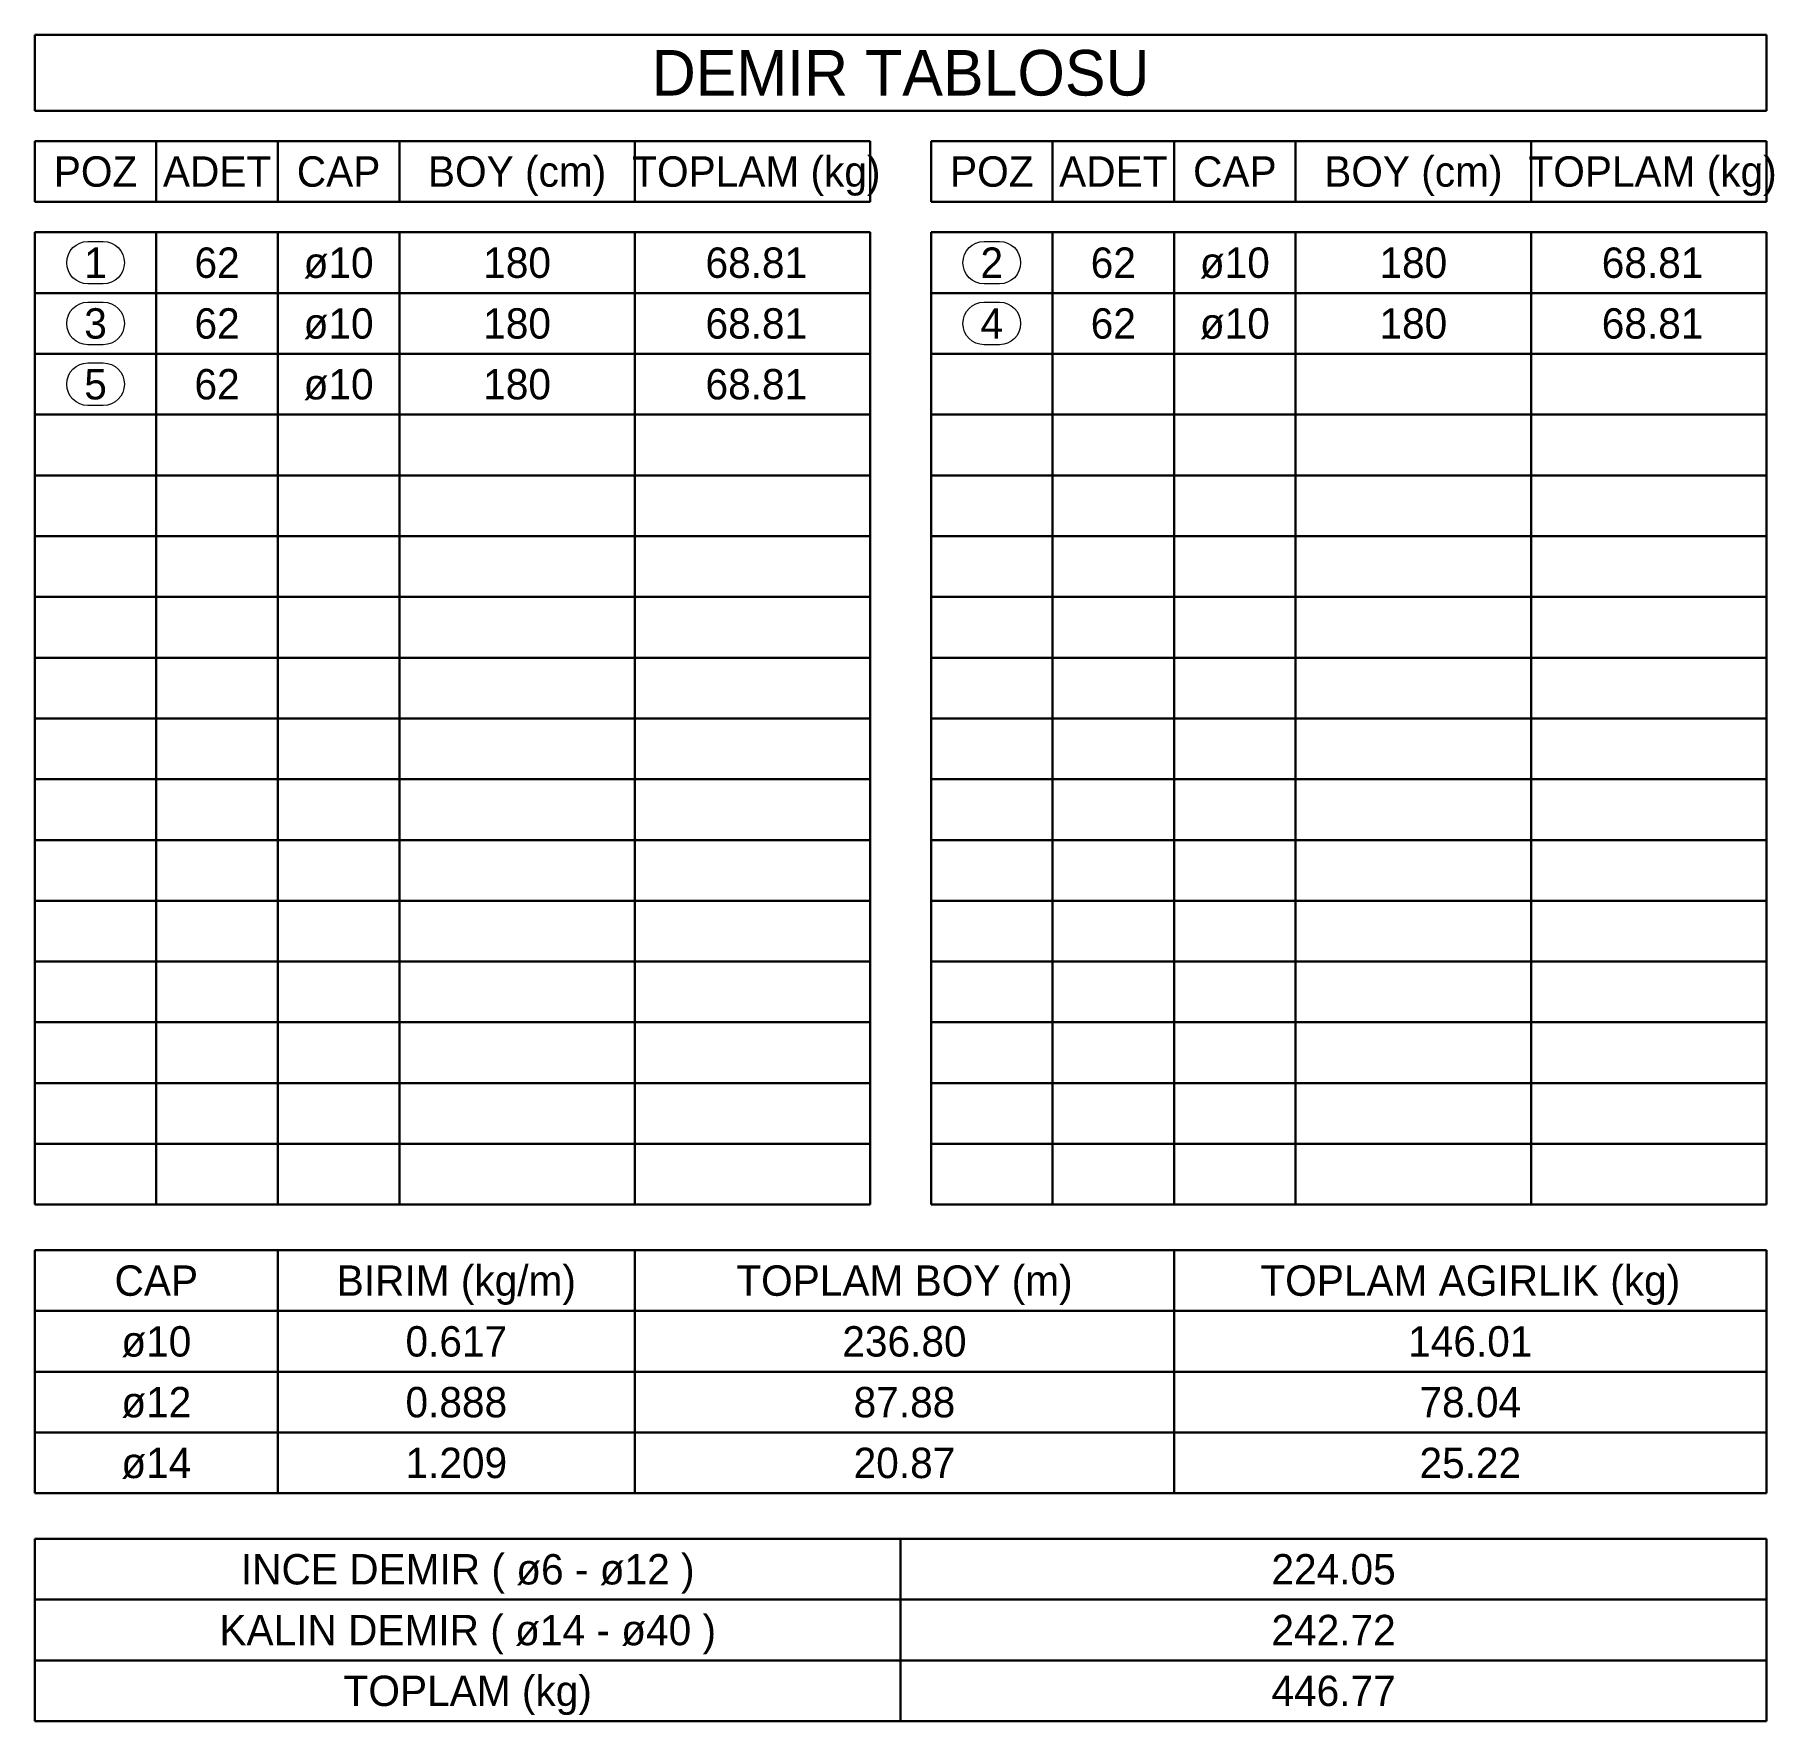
# Model space of a CAD drawing. Header units: millimetres. Extents: x 1839 to 2412, y 1096 to 1651.
import ezdxf
from ezdxf.enums import TextEntityAlignment as Align

# ---------------------------------------------------------------- set-up
doc = ezdxf.new("R2010")
doc.units = ezdxf.units.MM
for name, color, linetype, lineweight in [('ANTET BASLIK 2 (BEYKENT)', 1, 'Continuous', 20), ('DONATI YAZISI (BEYKENT)', 3, 'Continuous', 20), ('IC ANTET (BEYKENT)', 152, 'Continuous', 30), ('POZ BALON (BEYKENT)', 14, 'Continuous', 20), ('POZ NO (BEYKENT)', 2, 'Continuous', 20)]:
    doc.layers.add(name, color=color, linetype=linetype, lineweight=lineweight)
doc.styles.add('YAZI (BEYKENT)', font='bahnschrift.ttf')

msp = doc.modelspace()

# ---------------------------------------------------------------- linework, layer by layer
at = {"layer": 'IC ANTET (BEYKENT)'}
for p, q in [((1839.32, 1650.61), (2409.32, 1650.61)), ((1839.32, 1625.61), (1839.32, 1650.61)), ((2409.32, 1625.61), (2409.32, 1650.61)), ((1839.32, 1625.61), (2409.32, 1625.61)), ((1839.32, 1615.61), (2114.32, 1615.61)), ((1839.32, 1595.61), (1839.32, 1615.61)), ((1879.32, 1595.61), (1879.32, 1615.61)), ((1919.32, 1595.61), (1919.32, 1615.61)), ((1959.32, 1595.61), (1959.32, 1615.61)), ((2036.82, 1595.61), (2036.82, 1615.61)), ((2114.32, 1595.61), (2114.32, 1615.61)), ((2134.32, 1615.61), (2409.32, 1615.61)), ((2134.32, 1595.61), (2134.32, 1615.61)), ((2174.32, 1595.61), (2174.32, 1615.61)), ((2214.32, 1595.61), (2214.32, 1615.61)), ((2254.32, 1595.61), (2254.32, 1615.61)), ((2331.82, 1595.61), (2331.82, 1615.61)), ((2409.32, 1595.61), (2409.32, 1615.61)), ((1839.32, 1595.61), (2114.32, 1595.61)), ((2134.32, 1595.61), (2409.32, 1595.61)), ((1839.32, 1585.61), (2114.32, 1585.61)), ((1839.32, 1265.61), (1839.32, 1585.61)), ((1879.32, 1265.61), (1879.32, 1585.61)), ((1919.32, 1265.61), (1919.32, 1585.61)), ((1959.32, 1265.61), (1959.32, 1585.61)), ((2036.82, 1265.61), (2036.82, 1585.61)), ((2114.32, 1265.61), (2114.32, 1585.61)), ((2134.32, 1585.61), (2409.32, 1585.61)), ((2134.32, 1265.61), (2134.32, 1585.61)), ((2174.32, 1265.61), (2174.32, 1585.61)), ((2214.32, 1265.61), (2214.32, 1585.61)), ((2254.32, 1265.61), (2254.32, 1585.61)), ((2331.82, 1265.61), (2331.82, 1585.61)), ((2409.32, 1265.61), (2409.32, 1585.61)), ((1839.32, 1565.61), (2114.32, 1565.61)), ((2134.32, 1565.61), (2409.32, 1565.61)), ((1839.32, 1545.61), (2114.32, 1545.61)), ((2134.32, 1545.61), (2409.32, 1545.61)), ((1839.32, 1525.61), (2114.32, 1525.61)), ((2134.32, 1525.61), (2409.32, 1525.61)), ((1839.32, 1505.61), (2114.32, 1505.61)), ((2134.32, 1505.61), (2409.32, 1505.61)), ((1839.32, 1485.61), (2114.32, 1485.61)), ((2134.32, 1485.61), (2409.32, 1485.61)), ((1839.32, 1465.61), (2114.32, 1465.61)), ((2134.32, 1465.61), (2409.32, 1465.61)), ((1839.32, 1445.61), (2114.32, 1445.61)), ((2134.32, 1445.61), (2409.32, 1445.61)), ((1839.32, 1425.61), (2114.32, 1425.61)), ((2134.32, 1425.61), (2409.32, 1425.61)), ((1839.32, 1405.61), (2114.32, 1405.61)), ((2134.32, 1405.61), (2409.32, 1405.61)), ((1839.32, 1385.61), (2114.32, 1385.61)), ((2134.32, 1385.61), (2409.32, 1385.61)), ((1839.32, 1365.61), (2114.32, 1365.61)), ((2134.32, 1365.61), (2409.32, 1365.61)), ((1839.32, 1345.61), (2114.32, 1345.61)), ((2134.32, 1345.61), (2409.32, 1345.61)), ((1839.32, 1325.61), (2114.32, 1325.61)), ((2134.32, 1325.61), (2409.32, 1325.61)), ((1839.32, 1305.61), (2114.32, 1305.61)), ((2134.32, 1305.61), (2409.32, 1305.61)), ((1839.32, 1285.61), (2114.32, 1285.61)), ((2134.32, 1285.61), (2409.32, 1285.61)), ((1839.32, 1265.61), (2114.32, 1265.61)), ((2134.32, 1265.61), (2409.32, 1265.61)), ((1839.32, 1250.61), (2409.32, 1250.61)), ((1839.32, 1250.61), (1839.32, 1170.61)), ((1919.32, 1250.61), (1919.32, 1170.61)), ((2036.82, 1250.61), (2036.82, 1170.61)), ((2214.32, 1250.61), (2214.32, 1170.61)), ((2409.32, 1250.61), (2409.32, 1170.61)), ((1839.32, 1230.61), (2409.32, 1230.61)), ((1839.32, 1210.61), (2409.32, 1210.61)), ((1839.32, 1190.61), (2409.32, 1190.61)), ((1839.32, 1170.61), (2409.32, 1170.61)), ((1839.32, 1155.61), (2409.32, 1155.61)), ((1839.32, 1155.61), (1839.32, 1095.61)), ((2124.32, 1095.61), (2124.32, 1155.61)), ((2409.32, 1095.61), (2409.32, 1155.61)), ((1839.32, 1135.61), (2409.32, 1135.61)), ((1839.32, 1115.61), (2409.32, 1115.61)), ((1839.32, 1095.61), (2409.32, 1095.61))]:
    msp.add_line(p, q, dxfattribs=at)
at = {"layer": 'POZ BALON (BEYKENT)'}
for points in [[(1856.82, 1582.61), (1861.82, 1582.61, -1), (1861.82, 1568.61), (1856.82, 1568.61, -1)], [(2151.82, 1582.61), (2156.82, 1582.61, -1), (2156.82, 1568.61), (2151.82, 1568.61, -1)], [(1856.82, 1562.61), (1861.82, 1562.61, -1), (1861.82, 1548.61), (1856.82, 1548.61, -1)], [(2151.82, 1562.61), (2156.82, 1562.61, -1), (2156.82, 1548.61), (2151.82, 1548.61, -1)], [(1856.82, 1542.61), (1861.82, 1542.61, -1), (1861.82, 1528.61), (1856.82, 1528.61, -1)]]:
    msp.add_lwpolyline(points, format="xyb", close=True, dxfattribs=at)

# ---------------------------------------------------------------- texts
at = {"layer": 'ANTET BASLIK 2 (BEYKENT)', "style": 'YAZI (BEYKENT)'}
for s, height, p in [('DEMIR TABLOSU', 15, (2124.32, 1638.11)), ('POZ', 10, (1859.32, 1605.61)), ('ADET', 10, (1899.32, 1605.61)), ('CAP', 10, (1939.32, 1605.61)), ('BOY (cm)', 10, (1998.07, 1605.61)), ('TOPLAM (kg)', 10, (2076.82, 1605.61)), ('POZ', 10, (2154.32, 1605.61)), ('ADET', 10, (2194.32, 1605.61)), ('CAP', 10, (2234.32, 1605.61)), ('BOY (cm)', 10, (2293.07, 1605.61)), ('TOPLAM (kg)', 10, (2371.82, 1605.61)), ('CAP', 10, (1879.32, 1240.61)), ('BIRIM (kg/m)', 10, (1978.07, 1240.61)), ('TOPLAM BOY (m)', 10, (2125.57, 1240.61)), ('TOPLAM AGIRLIK (kg)', 10, (2311.82, 1240.61)), ('INCE DEMIR ( ø6 - ø12 )', 10, (1981.82, 1145.61)), ('KALIN DEMIR ( ø14 - ø40 )', 10, (1981.82, 1125.61)), ('TOPLAM (kg)', 10, (1981.82, 1105.61))]:
    msp.add_text(s, height=height, dxfattribs=at).set_placement(p, align=Align.MIDDLE_CENTER)
at = {"layer": 'DONATI YAZISI (BEYKENT)', "style": 'YAZI (BEYKENT)'}
for s, p in [('62', (1899.32, 1575.61)), ('ø10', (1939.32, 1575.61)), ('180', (1998.07, 1575.61)), ('68.81', (2076.82, 1575.61)), ('62', (2194.32, 1575.61)), ('ø10', (2234.32, 1575.61)), ('180', (2293.07, 1575.61)), ('68.81', (2371.82, 1575.61)), ('62', (1899.32, 1555.61)), ('ø10', (1939.32, 1555.61)), ('180', (1998.07, 1555.61)), ('68.81', (2076.82, 1555.61)), ('62', (2194.32, 1555.61)), ('ø10', (2234.32, 1555.61)), ('180', (2293.07, 1555.61)), ('68.81', (2371.82, 1555.61)), ('62', (1899.32, 1535.61)), ('ø10', (1939.32, 1535.61)), ('180', (1998.07, 1535.61)), ('68.81', (2076.82, 1535.61)), ('ø10', (1879.32, 1220.61)), ('0.617', (1978.07, 1220.61)), ('236.80', (2125.57, 1220.61)), ('146.01', (2311.82, 1220.61)), ('ø12', (1879.32, 1200.61)), ('0.888', (1978.07, 1200.61)), ('87.88', (2125.57, 1200.61)), ('78.04', (2311.82, 1200.61)), ('ø14', (1879.32, 1180.61)), ('1.209', (1978.07, 1180.61)), ('20.87', (2125.57, 1180.61)), ('25.22', (2311.82, 1180.61)), ('224.05', (2266.82, 1145.61)), ('242.72', (2266.82, 1125.61)), ('446.77', (2266.82, 1105.61))]:
    msp.add_text(s, height=10, dxfattribs=at).set_placement(p, align=Align.MIDDLE_CENTER)
at = {"layer": 'POZ NO (BEYKENT)', "style": 'YAZI (BEYKENT)'}
for s, p in [('1', (1859.32, 1575.61)), ('2', (2154.32, 1575.61)), ('3', (1859.32, 1555.61)), ('4', (2154.32, 1555.61)), ('5', (1859.32, 1535.61))]:
    msp.add_text(s, height=10, dxfattribs=at).set_placement(p, align=Align.MIDDLE_CENTER)

doc.saveas('drawing.dxf')
